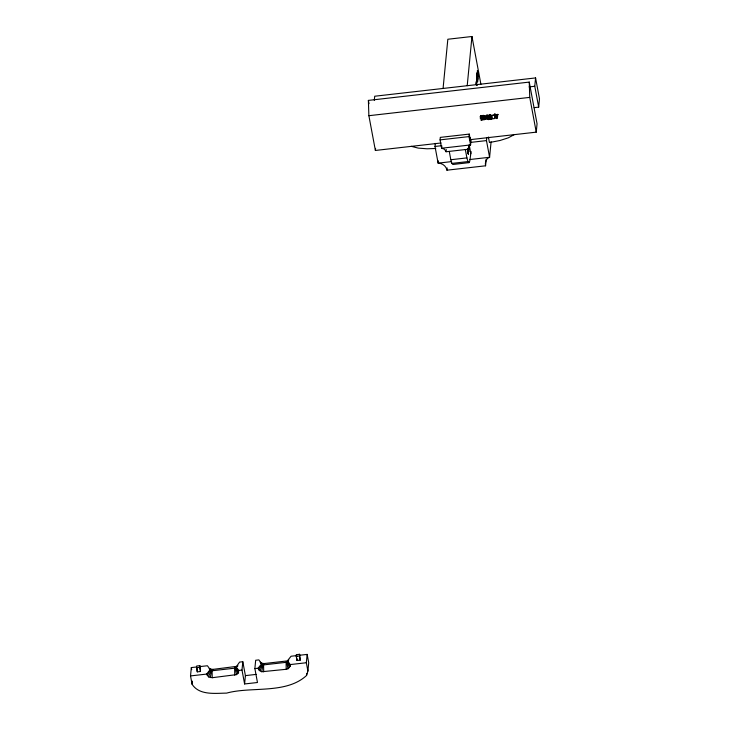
<?xml version="1.0" encoding="UTF-8"?>
<svg xmlns="http://www.w3.org/2000/svg" width="730" height="730" viewBox="0 0 730 730"><rect width="100%" height="100%" fill="white"/><g stroke="black" fill="none" stroke-linecap="round" stroke-linejoin="round"><path stroke-width="1.09" d="M476.918 78.657L476.955 77.928M477 77.398L477.064 75.792L477.21 76.595M476.882 76.951L476.991 75.537M477.082 78.147L477.174 76.185M477.438 80.127L477.575 78.429M209.264 668.689L210.888 670.487L212.101 670.76L234.622 668.196L235.68 667.658L239.586 662.092L242.807 661.727L245.408 675.624L244.605 683.964L257.471 682.504L254.87 668.598L255.673 660.258L258.894 659.893L261.924 664.218L263.576 664.902L286.096 662.338L288.852 659.938M199.911 666.599L207.411 665.751L210.231 669.556L206.608 674.091L208.57 676.874L212.211 677.714L236.52 674.62L237.916 673.544L238.783 670.432L235.963 666.627M296.426 655.622L291.069 656.233L287.447 660.769L290.193 666.207L288.003 668.762L286.215 669.291L261.787 671.746L258.748 669.784L258.082 668.233L261.705 663.698M290.193 666.207L290.257 664.574L287.447 660.769M467.565 150.864L467.793 148.491M467.72 151.511L467.866 149.705M467.866 152.607L468.012 149.896L468.049 150.371M468.039 153.145L468.149 150.991L468.176 151.466M468.167 153.984L468.286 151.53L468.322 152.022M476.352 84.315L476.416 83.339M476.772 82.636L476.918 79.844L476.964 80.364M477.602 75.801L477.712 74.332M299.647 655.257L307.157 654.399L308.717 662.74L307.905 671.08L306.545 675.496C286.005 694.431 251.257 686.246 226.601 693.117C215.104 693.226 199.272 695.544 192.081 684.265L190.521 675.916L191.324 667.576L196.689 666.974M192.081 684.265L192.382 681.136M196.498 667.685L196.662 666.015L199.874 665.65L200.494 671.49L197.282 671.856L196.498 667.685L199.719 667.311L199.874 665.65M197.282 671.856L197.045 668.096M244.605 683.964L241.995 670.067L242.807 661.727M296.234 656.334L296.398 654.664L299.61 654.299L300.231 660.139L297.019 660.504L296.234 656.334L299.455 655.969L299.61 654.299M297.019 660.504L297.174 658.834M307.905 671.08L306.345 662.74L307.157 654.399M306.545 675.496L306.746 673.416M374.308 100.402L374.709 96.232L535.574 77.928L539.479 98.787L538.676 107.127L534.187 107.638M441.093 142.98L375.384 150.453L375.585 148.363M486.207 159.131L485.56 165.801L446.952 170.19C446.222 166.038 442.252 163.128 438.119 163.137L434.998 146.456L435.29 143.399M443.073 88.458L447.837 39.247L471.963 36.5L480.915 84.324M468.879 145.854L468.56 149.194L446.039 151.758L444.524 149.23L441.623 148.226L440.062 139.886L440.299 137.386L469.253 134.092L470.293 139.649L470.494 137.569M438.329 160.91L438.119 163.137L451.541 161.613M441.832 146.009L441.623 148.226L470.576 144.932L471.115 139.375M446.039 151.758L446.258 149.531M446.952 170.19L447.171 167.964M467.209 85.711L471.963 36.5M468.56 149.194L468.824 146.465L470.576 144.932L469.016 136.592L469.253 134.092M476.124 83.941L476.325 81.897M477.402 73.529L477.411 72.662L477.429 73.63M477.411 73.812L477.52 75.756C476.316 67.908 477.958 81.413 477.311 75.363M476.517 85.081L476.535 83.959L476.781 85.364M477.32 79.077L477.447 78.055M477.383 78.438L477.429 77.955M477.347 79.178L477.393 78.694M471.078 151.511L469.782 161.157L468.934 162.653L452.846 164.487L451.879 163.401L450.821 159.733L449.26 151.393M485.56 165.801C484.857 162.498 486.052 158.346 489.593 157.279L486.472 140.598L486.764 137.541M491.098 141.711L489.593 157.279L469.454 159.569M538.676 107.127L534.771 86.268L535.574 77.928M469.417 139.749L536.249 132.148L537.061 123.808L529.25 82.098L368.385 100.402L368.878 115.696L375.384 150.453M210.304 677.604L211.463 670.724L211.116 669.264L209.382 668.534L210.888 670.487L208.57 676.874M261.787 671.746L262.937 664.866L262.59 663.406L260.856 662.685L262.362 664.629L260.053 671.025M482.868 117.174L483.269 116.106L485.386 115.86L483.269 115.997C484.027 115.148 482.594 114.938 482.931 116.033L481.572 116.189L482.922 116.143L481.627 118.251L482.585 117.576L482.786 118.744L482.858 117.284L484.464 116.992L483.616 116.061M207.274 675.642L210.231 669.556M258.748 669.784L261.924 664.218L260.154 662.137M490.168 115.577L490.514 114.993L488.89 115.723L492.084 115.468L491.354 115.44M237.332 666.28L213.023 669.373L212.101 670.76L212.211 677.714M235.544 666.809L234.622 668.196L234.732 675.15M286.215 669.291L286.096 662.338L287.018 660.951L264.497 663.515L263.576 664.902L263.694 671.856M490.341 115.559C492.084 114.117 489.283 115.44 489.31 114.455L488.087 116.298L488.635 115.97L488.908 117.786L488.416 119.656L489.136 116.937L492.12 116.599L489.118 116.827L488.936 115.833M491.281 117.603L491.965 117.639L489.602 117.795L490.314 117.822M288.104 661.006L286.689 662.165L288.003 668.762M237.962 665.815L235.68 667.658L237.916 673.544M514.239 134.612L508.281 137.842L500.014 140.489L489.438 142.542L488.397 136.984M529.104 86.916L534.771 86.268M368.878 115.696L529.752 97.391L529.25 82.098M487.421 115.933L488.352 115.942L487.439 116.043M481.18 116.8L482.065 116.809L481.198 116.9M482.95 117.767L484.574 117.694M483.068 118.388L484.693 118.315M490.131 119.017L491.764 118.835M490.158 119.127L491.783 118.944M440.062 139.886L469.016 136.592M434.998 146.456L441.632 145.699M470.987 142.359L486.472 140.598M450.821 159.733L466.908 157.899L467.966 161.576L468.934 162.653M451.879 163.401L467.966 161.576M190.521 675.916L206.608 674.091M238.783 670.432L241.995 670.067M254.87 668.598L258.082 668.233M290.257 664.574L306.345 662.74M245.408 675.624L256.13 674.401M435.792 148.482L427.087 148.792L418.19 148.099L411.291 146.329M262.59 663.406L264.497 663.515M211.116 669.264L213.023 669.373M483.734 116.052L484.519 116.745C484.346 115.212 486.764 118.059 484.811 117.211L484.729 118.525L484.464 117.101M235.945 667.174L238.71 672.065M468.213 148.555L468.669 151.785L468.113 148.938M287.155 661.809L289.399 667.685M235.215 668.023L236.52 674.62M476.955 75.874L476.9 75.172L477.164 76.997M476.891 76.531L476.763 75.865L477.101 77.663M467.674 149.376C467.364 147.168 468.058 151.219 467.702 149.477M467.583 150.334L467.529 149.586L468.441 154.185L467.811 150.553M477.739 77.371L477.922 78.657L477.228 73.319L477.338 74.232C476.535 67.562 478.853 81.979 477.666 75.181M476.234 84.78L476.343 81.559L477.046 85.492M477.429 79.889L476.672 76.969L477.602 81.952L476.936 78.402M529.752 97.391L536.249 132.148M477.721 79.287L477.785 80.017L477.283 77.033L477.675 81.222L477.447 79.999M477.174 77.289L477.493 79.251M484.145 118.379C484.611 120.797 483.023 120.258 483.798 118.415M469.189 144.832L470.859 153.729M467.875 149.86L468.158 151.603M467.748 151.229L468.03 152.971M465.338 149.559L466.908 157.899M368.385 100.402L369.006 103.697M299.455 655.969L300.231 660.139M296.398 654.664L296.791 656.754M199.719 667.311L200.494 671.49M191.324 667.576L191.716 669.665M468.514 147.734L468.477 147.268L468.395 149.294M468.87 149.294L468.541 148.546L468.87 149.294M497.44 117.375L496.966 118.607L495.725 118.233L496.957 118.132L497.011 115.951L495.36 116.143C495.989 117.256 492.896 119.72 493.863 118.652A3.988 3.422 5.5 0 0 494.776 117.366L494.913 115.103L492.531 115.267L497.769 114.345L498.344 114.71L495.314 115.057L495.369 116.033L497.623 115.86L497.44 117.375M478.15 75.062L477.356 70.856L478.15 75.062M487.12 116.079L487.092 116.763A7.373 6.324 5.5 0 1 486.618 118.552L487.321 117.183L488.124 119.601C485.915 116.408 489.675 118.023 487.576 116.809L487.403 114.911L486.846 114.765L487.092 115.97L486.162 116.079L487.12 116.079M495.67 114.455L494.666 114.026L495.67 114.455M491.591 116.043L490.761 115.769L491.591 116.043M486.016 119.364L484.601 118.78L486.016 119.364M482.521 116.773L481.855 116.481L482.521 116.773M490.834 116.371L490.195 115.988L490.834 116.371M481.745 120.021C479.893 120.687 481.946 119.948 481.161 118.433L480.221 118.78L481.116 118.178L480.878 116.937L479.929 116.937L480.86 116.836L480.586 115.513L481.152 115.687L481.408 117.986L482.083 117.567L481.453 118.224L481.745 120.021M489.657 115.814L489.2 116.736L489.657 115.814M483.005 118.853C480.523 121.043 483.99 119.519 483.005 118.853M491.336 116.836L489.529 117.284L491.792 117.138L491.336 116.836M491.783 117.858L489.62 118.141L489.876 119.528L490.012 118.379L491.646 118.196L492.157 119.072L491.783 117.858M468.55 149.075L468.706 151.411L468.55 149.075"/></g></svg>
